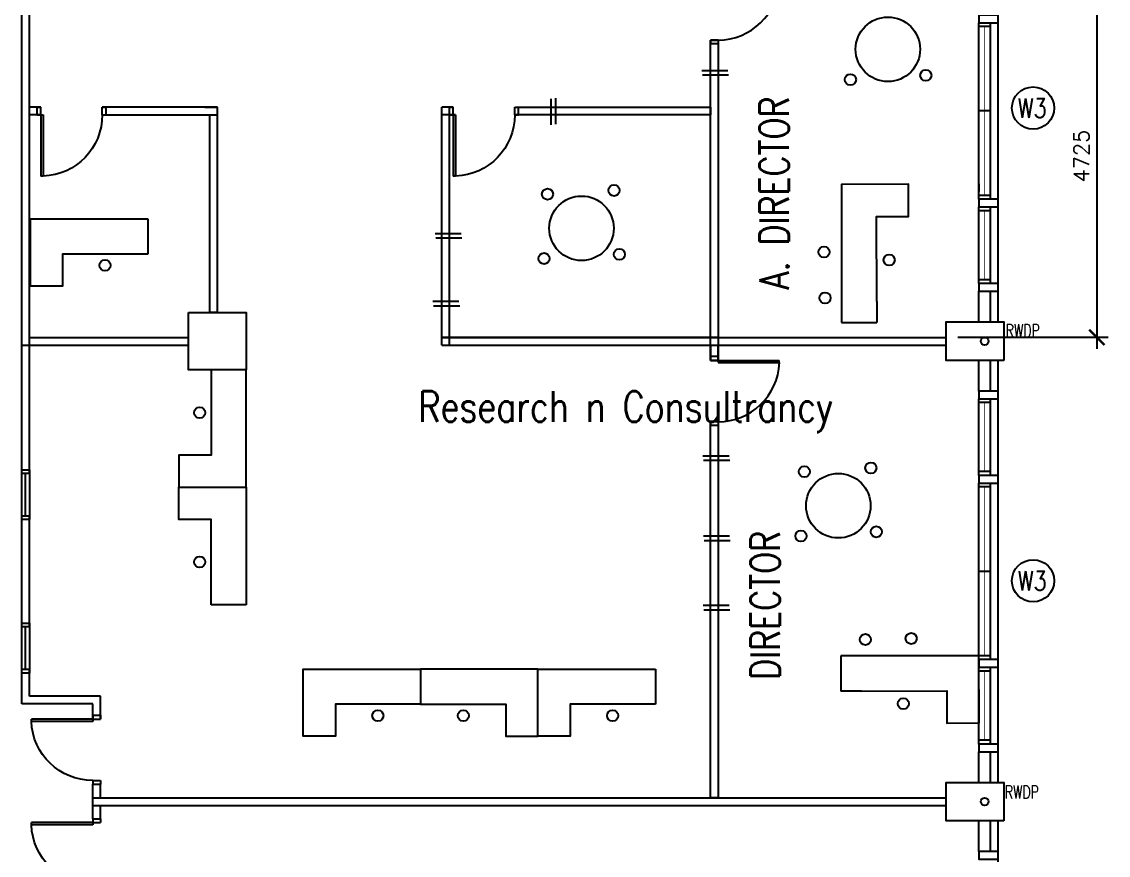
# Model space of a CAD drawing. Extents: x 2266480 to 2405436, y -858634 to -757865.
# Drawn here: x 2352969 to 2367131, y -833124 to -822261 of the extents above; entities that cross this region are included whole.
import ezdxf

# ---------------------------------------------------------------- set-up
doc = ezdxf.new("R2010")
doc.units = 0
doc.header["$LTSCALE"] = 10
doc.header["$MEASUREMENT"] = 0
doc.layers.get('0').update_dxf_attribs({"linetype": 'CONTINUOUS'})
doc.layers.get('DEFPOINTS').update_dxf_attribs({"linetype": 'CONTINUOUS'})
for name, color, linetype in [('COL', 3, 'CONTINUOUS'), ('DOOR', 5, 'CONTINUOUS'), ('DR', 7, 'CONTINUOUS'), ('LINE', 7, 'CONTINUOUS'), ('partition', 7, 'CONTINUOUS'), ('RWDP', 145, 'CONTINUOUS'), ('stair', 7, 'CONTINUOUS'), ('T50', 4, 'CONTINUOUS'), ('WALL', 2, 'CONTINUOUS'), ('WIN', 5, 'CONTINUOUS'), ('WIN-T', 7, 'CONTINUOUS')]:
    doc.layers.add(name, color=color, linetype=linetype)
doc.styles.add('DIMTEXT', font='romans.shx', dxfattribs={"width": 0.8, "height": 400})
doc.styles.add('ROMANS', font='romans')
doc.styles.get("Standard").update_dxf_attribs({"font": 'ROMANS.SHX'})
doc.dimstyles.new('STANDARD$0', dxfattribs={"dimscale": 0, "dimtxt": 8, "dimasz": 6, "dimexe": 1, "dimexo": 1, "dimgap": 3, "dimtad": 1, "dimdec": 0, "dimlfac": -1, "dimrnd": 1, "dimzin": 0, "dimdsep": 46, "dimtxsty": 'Standard', "dimcen": 0, "dimclrd": 5, "dimclre": 250, "dimadec": 0, "dimazin": 0, "dimtfac": 1, "dimtdec": 4, "dimtofl": 0, "dimtmove": 0, "dimatfit": 3, "dimfxl": 1, "dimtolj": 1, "dimtzin": 0, "dimarcsym": 0})

# ---------------------------------------------------------------- blocks, each defined once
blk = doc.blocks.new('FG')
at = {"layer": 'LINE', "linetype": 'Continuous'}
for points in [[(0, 0), (50, 0), (50, 100), (0, 100)], [(600, 0), (650, 0), (650, 100), (600, 100)]]:
    blk.add_lwpolyline(points, close=True, dxfattribs=at)
at = {"layer": 'LINE', "color": 5, "linetype": 'Continuous'}
for points in [[(600, 100), (50, 100)], [(50, 0), (600, 0)]]:
    blk.add_lwpolyline(points, dxfattribs=at)
at = {"layer": 'LINE', "color": 1, "linetype": 'Continuous'}
blk.add_lwpolyline([(50, 50), (600, 50)], dxfattribs=at)
blk = doc.blocks.new('D900')
at = {"layer": 'DOOR', "color": 7}
for p, q in [((50, 100), (50, 899)), ((80, 899), (50, 899)), ((80, 100), (80, 899)), ((0, 100), (0, 0)), ((0, 100), (50, 100)), ((0, 0), (50, 0)), ((50, 100), (50, 0)), ((50, 100), (80, 100)), ((850, 100), (850, 0)), ((850, 100), (900, 100)), ((850, 0), (900, 0)), ((900, 100), (900, 0))]:
    blk.add_line(p, q, dxfattribs=at)
blk.add_arc((50, 100), 800, 0, 87.8509, dxfattribs=at)
blk = doc.blocks.new('_ARCHTICK')
at = {"color": 0, "linetype": 'ByBlock', "const_width": 0.15}
blk.add_lwpolyline([(-0.5, -0.5), (0.5, 0.5)], dxfattribs=at)
blk = doc.blocks.new('*D422')
at = {"color": 7, "linetype": 'Continuous', "lineweight": -2, "ltscale": 0.6, "transparency": 16777216}
for p, q in [((2366981, -821499), (2366981, -826524)), ((2365594, -821649), (2367131, -821649)), ((2365169, -826374), (2367131, -826374))]:
    blk.add_line(p, q, dxfattribs=at)
at = {"layer": 'DEFPOINTS', "color": 0, "linetype": 'Continuous', "ltscale": 0.6, "transparency": 16777216}
for p in [(2365444, -821649), (2365019, -826374), (2366981, -826374)]:
    blk.add_point(p, dxfattribs=at)
at = {"color": 7, "linetype": 'Continuous', "lineweight": -2, "ltscale": 0.6, "transparency": 16777216, "xscale": 200, "yscale": 200, "zscale": 200}
for p, rotation in [((2366981, -821649), 90), ((2366981, -826374), 270)]:
    blk.add_blockref('_ARCHTICK', p, dxfattribs=dict(at, rotation=rotation))
at = {"color": 7, "linetype": 'Continuous', "ltscale": 0.6, "transparency": 16777216, "insert": (2366781, -824012), "char_height": 200, "attachment_point": 5, "rotation": 90, "style": 'ROMANS'}
blk.add_mtext('\\A1;4725', dxfattribs=at)

msp = doc.modelspace()

# ---------------------------------------------------------------- linework, layer by layer
at = {"color": 0}
for p, q in [((2365694.4, -826174.1), (2365694.4, -820674.1)), ((2365694.4, -832174.1), (2365694.4, -826674.1)), ((2353994.4, -831049.1), (2353069.4, -831049.1)), ((2353994.4, -831149.1), (2353994.4, -831049.1)), ((2353994.4, -831349.1), (2353994.4, -831049.1)), ((2353894.4, -831149.1), (2352969.4, -831149.1)), ((2353894.4, -831349.1), (2353894.4, -831149.1)), ((2365694.4, -838174.1), (2365694.4, -832674.1))]:
    msp.add_line(p, q, dxfattribs=at)
at = {"linetype": 'Continuous', "ltscale": 0.6}
for p, q in [((2361944.4, -826674.1), (2361944.4, -822499.1)), ((2361944.4, -822499.1), (2362044.4, -822499.1)), ((2362044.4, -822499.1), (2362044.4, -826674.1)), ((2361832.2, -822896.4), (2362171.6, -822896.4)), ((2361841.2, -822955), (2362180.6, -822955)), ((2359866, -823264), (2359866, -823603.4)), ((2359924.6, -823255.1), (2359924.6, -823594.4)), ((2353219.4, -823374.1), (2353069.4, -823374.1)), ((2353219.4, -823374.1), (2353069.4, -823374.1)), ((2353219.4, -823474.1), (2353069.4, -823474.1)), ((2355519.4, -823374.1), (2354019.4, -823374.1)), ((2354069.4, -823474.1), (2355519.4, -823474.1)), ((2355355.4, -823374.1), (2355519.4, -823374.1)), ((2355419.4, -826049.1), (2355419.4, -823474.1)), ((2355519.4, -826049.1), (2355519.4, -823374.1)), ((2358444.4, -826474.1), (2358444.4, -823374.1)), ((2358594.4, -823374.1), (2358444.4, -823374.1)), ((2358624.4, -823474.1), (2358444.4, -823474.1)), ((2358544.4, -826474.1), (2358544.4, -823474.1)), ((2359394.4, -823374.1), (2361944.4, -823374.1)), ((2361944.4, -823474.1), (2359394.4, -823474.1)), ((2361944.4, -823374.1), (2361944.4, -823474.1)), ((2363651.9, -824380.2), (2363654.5, -826180.2)), ((2354612.8, -824830.7), (2354612.8, -825288.4)), ((2358358.5, -825020.6), (2358697.9, -825020.6)), ((2358367.4, -825079.2), (2358706.8, -825079.2)), ((2358329, -825903.2), (2358668.4, -825903.2)), ((2358338, -825961.9), (2358677.4, -825961.9)), ((2364114, -825908.4), (2364114.8, -826178.8)), ((2355519.4, -826049.1), (2355419.4, -826049.1)), ((2363654.5, -826180.2), (2364114.8, -826178.8)), ((2361944.4, -826374.1), (2358444.4, -826374.1)), ((2358444.4, -826374.1), (2358544.4, -826374.1)), ((2362044.4, -826374.1), (2361944.4, -826374.1)), ((2361944.4, -826474.1), (2361944.4, -826674.1)), ((2362044.4, -826674.1), (2362044.4, -826474.1)), ((2361944.4, -826674.1), (2362044.4, -826674.1)), ((2355894.4, -826799.1), (2355436.8, -826799.1)), ((2361944.4, -832374.1), (2361944.4, -827474.1)), ((2362044.4, -827474.1), (2362044.4, -832374.1)), ((2361848.3, -827916.8), (2362187.7, -827916.8)), ((2361857.3, -827975.4), (2362196.6, -827975.4)), ((2361855.6, -828961.2), (2362195, -828961.2)), ((2361864.5, -829019.9), (2362203.9, -829019.9)), ((2355894.4, -829858.3), (2355436.8, -829858.3)), ((2355894.4, -829858.3), (2355436.8, -829858.3)), ((2361850, -829865.5), (2362189.4, -829865.5)), ((2361858.9, -829924.1), (2362198.3, -829924.1)), ((2365444.4, -830524.1), (2363644.4, -830526.8)), ((2363644.4, -830526.8), (2363645.8, -830987.1)), ((2358168.4, -830698.2), (2358168.4, -831155.9)), ((2358168.4, -830698.2), (2358168.4, -831155.9)), ((2361227.6, -830698.2), (2361227.6, -831155.9)), ((2363916.2, -830986.3), (2363645.8, -830987.1)), ((2362044.4, -832374.1), (2361944.4, -832374.1))]:
    msp.add_line(p, q, dxfattribs=at)
for points in [[(2364114, -825908.4), (2364110.8, -824798.5), (2364528.5, -824797.3), (2364527.2, -824377.6), (2363651.9, -824380.2), (2363654.5, -826180.2)], [(2354612.8, -825288.4), (2353502.9, -825288.4), (2353502.9, -825706.1), (2353083.3, -825706.1), (2353083.3, -824830.7), (2354612.8, -824830.7)], [(2355436.8, -826799.1), (2355436.8, -827909), (2355019, -827909), (2355019, -828328.7), (2355894.4, -828328.7), (2355894.4, -826799.1)], [(2355436.8, -829858.3), (2355436.8, -828748.4), (2355019, -828748.4), (2355019, -828328.7), (2355894.4, -828328.7), (2355894.4, -829858.3)], [(2363916.2, -830986.3), (2365026.1, -830983), (2365027.3, -831400.7), (2365447, -831399.5), (2365444.4, -830524.1), (2363644.4, -830526.8)], [(2358168.4, -831155.9), (2357058.5, -831155.9), (2357058.5, -831573.6), (2356638.8, -831573.6), (2356638.8, -830698.2), (2358168.4, -830698.2)], [(2358168.4, -831155.9), (2359278.3, -831155.9), (2359278.3, -831573.6), (2359698, -831573.6), (2359698, -830698.2), (2358168.4, -830698.2)], [(2361227.6, -831155.9), (2360117.7, -831155.9), (2360117.7, -831573.6), (2359698, -831573.6), (2359698, -830698.2), (2361227.6, -830698.2)]]:
    msp.add_lwpolyline(points, dxfattribs=at)
at = {"color": 0, "ltscale": 0.6}
for centre, radius in [((2364258.7, -822620), 420.4), ((2364752.9, -822959.9), 72.4), ((2363770.5, -823014.7), 72.4), ((2359822.2, -824507.8), 72.4), ((2360688.8, -824459.7), 72.4), ((2360265.4, -824952.5), 420.4), ((2359777.2, -825347.2), 72.4), ((2360759.6, -825292.4), 72.4), ((2363426.6, -825262.8), 72.4), ((2364275.2, -825365.5), 72.4), ((2354055.6, -825436.2), 72.4), ((2363440.1, -825860), 72.4), ((2355288.9, -827356.4), 72.4), ((2364036.3, -828076), 72.4), ((2363169.7, -828124), 72.4), ((2363612.9, -828568.8), 420.4), ((2364107, -828908.7), 72.4), ((2363124.6, -828963.5), 72.4), ((2355288.9, -829301), 72.4), ((2363964.6, -830312.4), 72.4), ((2364561.9, -830298.9), 72.4), ((2364459.1, -831147.5), 72.4), ((2357611.1, -831303.8), 72.4), ((2358725.7, -831303.8), 72.4), ((2360670.3, -831303.8), 72.4)]:
    msp.add_circle(centre, radius, dxfattribs=at)
at = {"layer": 'COL', "color": 0}
for points in [[(2355144.4, -826049.1), (2355894.4, -826049.1), (2355894.4, -826799.1), (2355144.4, -826799.1)], [(2365769.4, -826674.1), (2365019.4, -826674.1), (2365019.4, -826174.1), (2365769.4, -826174.1)], [(2365769.4, -832674.1), (2365019.4, -832674.1), (2365019.4, -832174.1), (2365769.4, -832174.1)]]:
    msp.add_lwpolyline(points, close=True, dxfattribs=at)
at = {"layer": 'DR', "color": 0}
for p, q in [((2352969.4, -826474.1), (2352969.4, -820374.1)), ((2353069.4, -826374.1), (2353069.4, -820474.1)), ((2353069.4, -828149.1), (2353069.4, -826374.1)), ((2352969.4, -828149.1), (2352969.4, -826474.1)), ((2352969.4, -830149.1), (2352969.4, -828699.1)), ((2353069.4, -830149.1), (2353069.4, -828699.1)), ((2352969.4, -831149.1), (2352969.4, -830699.1)), ((2353069.4, -831049.1), (2353069.4, -830699.1))]:
    msp.add_line(p, q, dxfattribs=at)
at = {"layer": 'partition', "color": 0}
for p, q in [((2365444.4, -824374.1), (2365444.4, -824474.1)), ((2353069.4, -826374.1), (2355144.4, -826374.1)), ((2358444.4, -826374.1), (2365019.4, -826374.1)), ((2352969.4, -826474.1), (2355144.4, -826474.1)), ((2358444.4, -826474.1), (2365019.4, -826474.1)), ((2353894.4, -832374.1), (2365019.4, -832374.1)), ((2353894.4, -832474.1), (2365019.4, -832474.1))]:
    msp.add_line(p, q, dxfattribs=at)
at = {"layer": 'RWDP', "color": 0}
for centre in [(2365519.4, -826424.1), (2365519.4, -832424.1)]:
    msp.add_circle(centre, 50, dxfattribs=at)
at = {"layer": 'stair', "color": 0}
for p, q in [((2353894.4, -832474.1), (2353894.4, -832199.1)), ((2353994.4, -832374.1), (2353994.4, -832199.1)), ((2353894.4, -832649.1), (2353894.4, -832474.1)), ((2353994.4, -832649.1), (2353994.4, -832474.1))]:
    msp.add_line(p, q, dxfattribs=at)
at = {"layer": 'WALL', "color": 0}
for p, q in [((2365444.4, -826174.1), (2365444.4, -825774.1)), ((2365594.4, -826174.1), (2365594.4, -825774.1)), ((2365444.4, -827074.1), (2365444.4, -826674.1)), ((2365594.4, -827074.1), (2365594.4, -826674.1)), ((2365444.4, -832174.1), (2365444.4, -831774.1)), ((2365594.4, -832174.1), (2365594.4, -831774.1)), ((2365444.4, -833074.1), (2365444.4, -832674.1)), ((2365594.4, -833074.1), (2365594.4, -832674.1))]:
    msp.add_line(p, q, dxfattribs=at)
for points in [[(2365694.4, -822174.1), (2365444.4, -822174.1), (2365444.4, -822274.1), (2365694.4, -822274.1)], [(2365694.4, -824574.1), (2365444.4, -824574.1), (2365444.4, -824674.1), (2365694.4, -824674.1)], [(2365694.4, -825674.1), (2365444.4, -825674.1), (2365444.4, -825774.1), (2365694.4, -825774.1)], [(2365694.4, -827074.1), (2365444.4, -827074.1), (2365444.4, -827174.1), (2365694.4, -827174.1)], [(2365694.4, -828174.1), (2365444.4, -828174.1), (2365444.4, -828274.1), (2365694.4, -828274.1)], [(2365694.4, -830574.1), (2365444.4, -830574.1), (2365444.4, -830674.1), (2365694.4, -830674.1)], [(2365694.4, -831674.1), (2365444.4, -831674.1), (2365444.4, -831774.1), (2365694.4, -831774.1)], [(2365694.4, -833074.1), (2365444.4, -833074.1), (2365444.4, -833174.1), (2365694.4, -833174.1)]]:
    msp.add_lwpolyline(points, close=True, dxfattribs=at)
at = {"layer": 'WIN', "color": 0}
for p, q in [((2365444.4, -824574.1), (2365444.4, -822274.1)), ((2365594.4, -822324.1), (2365444.4, -822324.1)), ((2365594.4, -824574.1), (2365594.4, -822274.1)), ((2365594.4, -823424.1), (2365444.4, -823424.1)), ((2365594.4, -824524.1), (2365444.4, -824524.1)), ((2365444.4, -825674.1), (2365444.4, -824674.1)), ((2365594.4, -824724.1), (2365444.4, -824724.1)), ((2365594.4, -825674.1), (2365594.4, -824674.1)), ((2365594.4, -825624.1), (2365444.4, -825624.1)), ((2365444.4, -828174.1), (2365444.4, -827174.1)), ((2365594.4, -827224.1), (2365444.4, -827224.1)), ((2365594.4, -828174.1), (2365594.4, -827174.1)), ((2365594.4, -828124.1), (2365444.4, -828124.1)), ((2365444.4, -830574.1), (2365444.4, -828274.1)), ((2365594.4, -830574.1), (2365594.4, -828274.1)), ((2365594.4, -828324.1), (2365444.4, -828324.1)), ((2365594.4, -829424.1), (2365444.4, -829424.1)), ((2365594.4, -830524.1), (2365444.4, -830524.1)), ((2365444.4, -831674.1), (2365444.4, -830674.1)), ((2365594.4, -831674.1), (2365594.4, -830674.1)), ((2365594.4, -830724.1), (2365444.4, -830724.1)), ((2365594.4, -831624.1), (2365444.4, -831624.1))]:
    msp.add_line(p, q, dxfattribs=at)
at = {"layer": 'WIN', "color": 0, "const_width": 10, "flags": 128}
for points in [[(2365519.4, -824524.1), (2365519.4, -822324.1)], [(2365519.4, -824724.1), (2365519.4, -825624.1)], [(2365519.4, -828124.1), (2365519.4, -827224.1)], [(2365519.4, -830524.1), (2365519.4, -828324.1)], [(2365519.4, -830724.1), (2365519.4, -831624.1)]]:
    msp.add_lwpolyline(points, dxfattribs=at)
at = {"layer": 'WIN-T', "color": 0}
for centre in [(2366151, -823385.8), (2366151, -829546.9)]:
    msp.add_circle(centre, 275, dxfattribs=at)

# ---------------------------------------------------------------- block references
at = {"layer": 'LINE', "color": 0, "xscale": -1, "rotation": 270}
for p in [(2352969.4, -828749.1), (2352969.4, -830749.1)]:
    msp.add_blockref('FG', p, dxfattribs=at)
at = {"layer": 'stair', "color": 0, "rotation": 269.9999991995872}
for p in [(2361944.4, -821649.1), (2361944.4, -826624.1)]:
    msp.add_blockref('D900', p, dxfattribs=at)
at = {"layer": 'stair', "color": 0, "xscale": -1}
for p, rotation in [((2353169.4, -823374.1), 179.9999991462264), ((2358544.4, -823374.1), 179.9999991462264), ((2353994.4, -831299.1), 90), ((2353994.4, -832649.1), 90)]:
    msp.add_blockref('D900', p, dxfattribs=dict(at, rotation=rotation))

# ---------------------------------------------------------------- texts
at = {"linetype": 'Continuous', "ltscale": 0.6, "style": 'DIMTEXT', "width": 0.8}
msp.add_text('Research n Consultrancy', height=400, dxfattribs=at).set_placement((2358139.9, -827476.6))
at = {"layer": 'RWDP', "color": 0, "style": 'ROMANS', "width": 0.7}
for p in [(2365793.6, -826371.8), (2365781.6, -832384.8)]:
    msp.add_text('RWDP', height=170, dxfattribs=at).set_placement(p)
at = {"layer": 'T50', "style": 'DIMTEXT', "width": 0.8}
for s, p in [('A. DIRECTOR', (2362966.1, -825749.7)), ('DIRECTOR', (2362849.6, -830836.9))]:
    msp.add_text(s, height=380, rotation=90, dxfattribs=at).set_placement(p)
at = {"layer": 'WIN-T', "color": 0, "style": 'ROMANS', "width": 0.8}
for p in [(2365950.3, -823511.6), (2365950.3, -829672.8)]:
    msp.add_text('W3', height=250, dxfattribs=at).set_placement(p)

# ---------------------------------------------------------------- dimensions: what is measured, and where the dimension line sits
at = {"linetype": 'Continuous', "ltscale": 0.6}
dim = msp.add_linear_dim(base=(2366980.7, -826374.1), p1=(2365444.4, -821649.1), p2=(2365019.4, -826374.1), angle=90, dimstyle='STANDARD$0', override={"dimscale": 100, "dimtxt": 2, "dimasz": 2, "dimexe": 1.5, "dimexo": 1.5, "dimgap": 1, "dimtxsty": 'ROMANS', "dimblk": 'ARCHTICK', "dimdle": 1.5, "dimclrd": 7, "dimclre": 7, "dimclrt": 7, "dimtdec": 0, "dimtmove": 2}, dxfattribs=at)
dim.commit()
dim.dimension.update_dxf_attribs({"geometry": '*D422', "text_midpoint": (2366780.7, -824011.6)})

doc.saveas('drawing.dxf')
